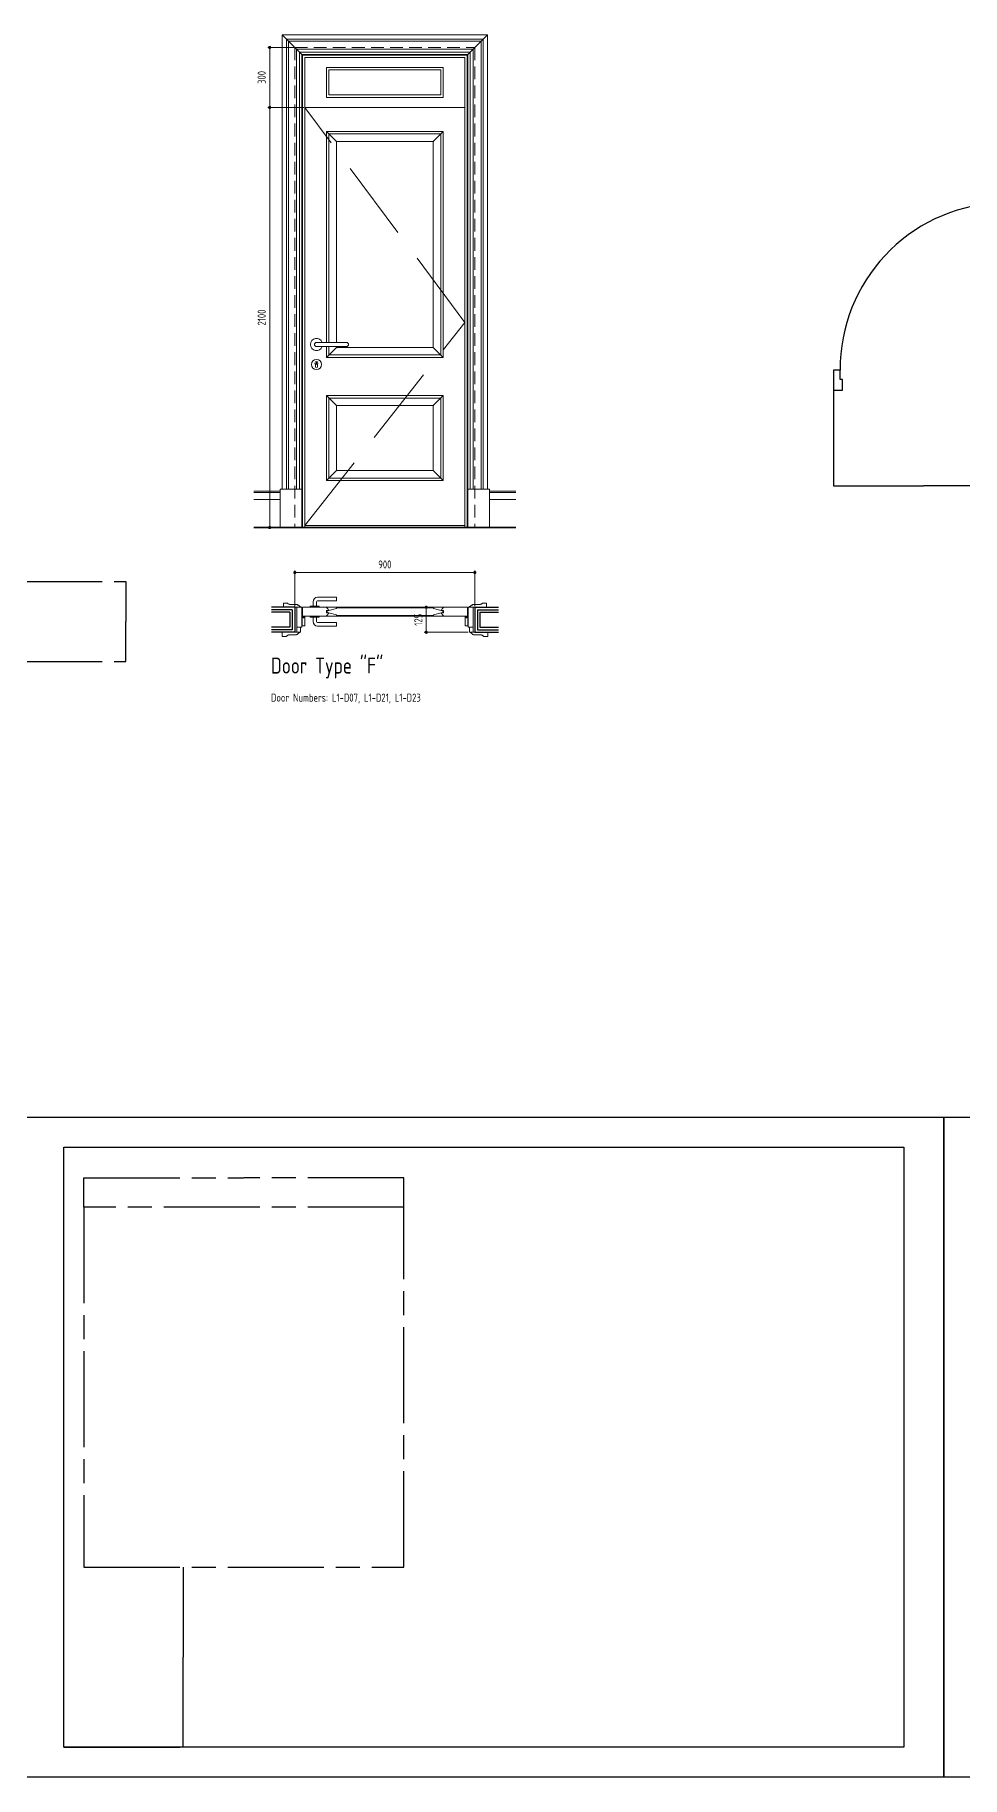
# Model space of a CAD drawing. Header units: inches. Extents: x 5 to 80005, y 6 to 60006.
# Drawn here: x 26306 to 30942, y 17902 to 26612 of the extents above; entities that cross this region are included whole.
import ezdxf

# ---------------------------------------------------------------- set-up
doc = ezdxf.new("R2010")
doc.units = ezdxf.units.IN
doc.header["$MEASUREMENT"] = 0
for name, pattern in [('ACAD_ISO08W100', [36, 24, -3, 6, -3]), ('DASHED', [70, 50, -20]), ('HIDDEN', [9.525, 6.35, -3.175])]:
    doc.linetypes.add(name, pattern=pattern)
for name, color, linetype, lineweight in [('0_20mm_Line_Weight', 3, 'Continuous', 20), ('0_35mm_Line_Weight', 4, 'Continuous', 35), ('Dimensions_Levels', 30, 'Continuous', 18), ('Doors', 250, 'Continuous', 20), ('Partition_Framed', 4, 'Continuous', 25), ('Text_English', 169, 'Continuous', 25), ('Window_Pivot_Lines', 91, 'Continuous', 9)]:
    doc.layers.add(name, color=color, linetype=linetype, lineweight=lineweight)
doc.layers.add('freecads.com', color=7, linetype='Continuous')
doc.styles.add('0020_Notes', font='romans.shx', dxfattribs={"width": 0.75, "height": 40})
doc.styles.add('0020_Titles', font='romans.shx', dxfattribs={"width": 0.75, "height": 80})
doc.styles.get("Standard").update_dxf_attribs({"font": 'arial.ttf'})
doc.dimstyles.new('dim 20_dwgmodels.com', dxfattribs={"dimtxt": 40, "dimasz": 16, "dimexe": 10, "dimexo": 5, "dimgap": 20, "dimtad": 1, "dimdec": 0, "dimdsep": 46, "dimtxsty": '0020_Notes', "dimblk": 'DOT', "dimcen": 2.5, "dimclrd": 4, "dimclre": 4, "dimclrt": 90, "dimadec": 0, "dimazin": 0, "dimtfac": 1, "dimtdec": 0, "dimtmove": 0, "dimatfit": 3, "dimldrblk": 'DOT', "dimfxl": 1, "dimtolj": 1, "dimlwd": 18, "dimlwe": 18, "dimarcsym": 0})
doc.dimstyles.get("Standard").update_dxf_attribs({"dimtxt": 0.18, "dimasz": 0.18, "dimexe": 0.18, "dimexo": 0.0625, "dimgap": 0.09, "dimtad": 0, "dimtih": 1, "dimtoh": 1, "dimdec": 4, "dimzin": 0, "dimdsep": 46, "dimtxsty": 'Standard', "dimcen": 0.09, "dimadec": 0, "dimazin": 0, "dimtfac": 1, "dimtdec": 4, "dimtofl": 0, "dimtmove": 0, "dimatfit": 3, "dimfxl": 1, "dimtolj": 1, "dimtzin": 0, "dimarcsym": 0})

# ---------------------------------------------------------------- blocks, each defined once
blk = doc.blocks.new('_Dot')
at = {"color": 0, "lineweight": -2}
blk.add_line((-0.5, 0), (-1, 0), dxfattribs=at)
at = {"color": 0, "const_width": 0.5}
blk.add_lwpolyline([(-0.25, 0, 1), (0.25, 0, 1)], format="xyb", close=True, dxfattribs=at)
blk = doc.blocks.new('*D69')
at = {"layer": 'Dimensions_Levels', "color": 4, "lineweight": 18, "transparency": 16777216}
for p, q in [((28464.3, 23750.2), (28253.1, 23750.2)), ((28263.1, 23734.2), (28263.1, 23641.2)), ((28473.3, 23625.2), (28253.1, 23625.2))]:
    blk.add_line(p, q, dxfattribs=at)
at = {"layer": 'Dimensions_Levels', "color": 4, "lineweight": 18, "transparency": 16777216, "xscale": 16, "yscale": 16, "zscale": 16}
for p, rotation in [((28263.1, 23750.2), 90), ((28263.1, 23625.2), 270)]:
    blk.add_blockref('_Dot', p, dxfattribs=dict(at, rotation=rotation))
at = {"layer": 'Dimensions_Levels', "color": 90, "transparency": 16777216, "insert": (28223.1, 23687.7), "char_height": 40, "attachment_point": 5, "rotation": 90, "style": '0020_Notes'}
blk.add_mtext('\\A1;125', dxfattribs=at)
blk = doc.blocks.new('*D70')
at = {"layer": 'Dimensions_Levels', "color": 4, "lineweight": 18, "transparency": 16777216}
for p, q in [((27605.8, 23755.2), (27605.8, 23934.3)), ((27621.8, 23924.3), (28489.8, 23924.3)), ((28505.8, 23755.2), (28505.8, 23934.3))]:
    blk.add_line(p, q, dxfattribs=at)
at = {"layer": 'Dimensions_Levels', "color": 4, "lineweight": 18, "transparency": 16777216, "xscale": 16, "yscale": 16, "zscale": 16, "rotation": 180}
blk.add_blockref('_Dot', (27605.8, 23924.3), dxfattribs=at)
at = {"layer": 'Dimensions_Levels', "color": 4, "lineweight": 18, "transparency": 16777216, "xscale": 16, "yscale": 16, "zscale": 16}
blk.add_blockref('_Dot', (28505.8, 23924.3), dxfattribs=at)
at = {"layer": 'Dimensions_Levels', "color": 90, "transparency": 16777216, "insert": (28055.8, 23964.3), "char_height": 40, "attachment_point": 5, "style": '0020_Notes'}
blk.add_mtext('\\A1;900', dxfattribs=at)
blk = doc.blocks.new('*D71')
at = {"layer": 'Dimensions_Levels', "color": 4, "lineweight": 18, "transparency": 16777216}
for p, q in [((27650.5, 26248.8), (27470.1, 26248.8)), ((27480.1, 24164.8), (27480.1, 26232.8)), ((27527.8, 24148.8), (27470.1, 24148.8))]:
    blk.add_line(p, q, dxfattribs=at)
at = {"layer": 'Dimensions_Levels', "color": 4, "lineweight": 18, "transparency": 16777216, "xscale": 16, "yscale": 16, "zscale": 16}
for p, rotation in [((27480.1, 26248.8), 90), ((27480.1, 24148.8), 270)]:
    blk.add_blockref('_Dot', p, dxfattribs=dict(at, rotation=rotation))
at = {"layer": 'Dimensions_Levels', "color": 90, "transparency": 16777216, "insert": (27440.1, 25198.8), "char_height": 40, "attachment_point": 5, "rotation": 90, "style": '0020_Notes'}
blk.add_mtext('\\A1;2100', dxfattribs=at)
blk = doc.blocks.new('Door_Arch')
at = {"layer": 'Doors'}
for p, q in [((-64, 20.6), (-86, 20.6)), ((-86, 20.6), (-86, 0)), ((0, 0), (-86, 0)), ((-64, 17.5), (-64, 20.6)), ((-55, 13.5), (-55, 15.1)), ((-15, 13.5), (-55, 13.5)), ((-15, 11.1), (-15, 13.5)), ((0, 0), (0, 3.2))]:
    blk.add_line(p, q, dxfattribs=at)
blk.add_lwpolyline([(-64, 17.5, 0.073464), (-64, 18.3, 0.073464)], format="xyb", dxfattribs=at)
for centre, radius, start, end in [((-62.4, 14.3), 3.54, 33.549, 117.2539), ((-56, 20.3), 5.33, 229.41856, 280.58852), ((-13.3, 5.4), 6.01, 17.25309, 106.79373), ((-1.5, 9.4), 6.44, 200.77278, 283.85855)]:
    blk.add_arc(centre, radius, start, end, dxfattribs=at)
blk = doc.blocks.new('*D72')
at = {"layer": 'Dimensions_Levels', "color": 4, "lineweight": 18, "transparency": 16777216}
for p, q in [((27600.8, 26548.8), (27470.1, 26548.8)), ((27480.1, 26532.8), (27480.1, 26264.8)), ((27600.8, 26248.8), (27470.1, 26248.8))]:
    blk.add_line(p, q, dxfattribs=at)
at = {"layer": 'Dimensions_Levels', "color": 4, "lineweight": 18, "transparency": 16777216, "xscale": 16, "yscale": 16, "zscale": 16}
for p, rotation in [((27480.1, 26548.8), 90), ((27480.1, 26248.8), 270)]:
    blk.add_blockref('_Dot', p, dxfattribs=dict(at, rotation=rotation))
at = {"layer": 'Dimensions_Levels', "color": 90, "transparency": 16777216, "insert": (27440.1, 26398.8), "char_height": 40, "attachment_point": 5, "rotation": 90, "style": '0020_Notes'}
blk.add_mtext('\\A1;300', dxfattribs=at)
blk = doc.blocks.new('*D87')
at = {"color": 0, "linetype": 'ACAD_ISO08W100', "lineweight": -2, "ltscale": 20, "transparency": 16777216}
for p, q in [((30298.8, 24835.2), (30298.8, 24356.6)), ((31198.8, 24835.2), (31198.8, 24356.6)), ((30299, 24356.8), (30748.2, 24356.8)), ((31198.6, 24356.8), (30749.4, 24356.8))]:
    blk.add_line(p, q, dxfattribs=at)
at = {"color": 0, "linetype": 'ACAD_ISO08W100', "ltscale": 20, "transparency": 16777216}
for points in [[(30299, 24356.8), (30299, 24356.8), (30298.8, 24356.8)], [(31198.6, 24356.8), (31198.6, 24356.8), (31198.8, 24356.8)]]:
    blk.add_solid(points, dxfattribs=at)
at = {"color": 0, "linetype": 'ACAD_ISO08W100', "ltscale": 20, "transparency": 16777216, "insert": (30748.8, 24356.8), "char_height": 0.18, "attachment_point": 5}
blk.add_mtext('\\A1;900.0000', dxfattribs=at)
blk = doc.blocks.new('*D93')
at = {"color": 0, "linetype": 'ACAD_ISO08W100', "lineweight": -2, "ltscale": 20, "transparency": 16777216}
for p, q in [((26550.4, 18951.8), (27048.5, 18951.8)), ((27048.3, 18951.6), (27048.3, 18502)), ((27048.3, 18052), (27048.3, 18501.6)), ((26550.4, 18051.8), (27048.5, 18051.8))]:
    blk.add_line(p, q, dxfattribs=at)
at = {"color": 0, "linetype": 'ACAD_ISO08W100', "ltscale": 20, "transparency": 16777216}
for points in [[(27048.3, 18951.6), (27048.3, 18951.6), (27048.3, 18951.8)], [(27048.3, 18052), (27048.3, 18052), (27048.3, 18051.8)]]:
    blk.add_solid(points, dxfattribs=at)
at = {"color": 0, "linetype": 'ACAD_ISO08W100', "ltscale": 20, "transparency": 16777216, "insert": (27048.3, 18501.8), "char_height": 0.18, "attachment_point": 5}
blk.add_mtext('\\A1;900.0000', dxfattribs=at)
blk = doc.blocks.new('*D99')
at = {"color": 0, "linetype": 'ACAD_ISO08W100', "lineweight": -2, "ltscale": 20, "transparency": 16777216}
for p, q in [((26550.3, 20751.9), (26550.3, 20898)), ((26550.5, 20897.8), (27349.6, 20897.8)), ((28150.1, 20897.8), (27351, 20897.8)), ((28150.3, 20751.9), (28150.3, 20898))]:
    blk.add_line(p, q, dxfattribs=at)
at = {"color": 0, "linetype": 'ACAD_ISO08W100', "ltscale": 20, "transparency": 16777216}
for points in [[(26550.5, 20897.8), (26550.5, 20897.8), (26550.3, 20897.8)], [(28150.1, 20897.8), (28150.1, 20897.8), (28150.3, 20897.8)]]:
    blk.add_solid(points, dxfattribs=at)
at = {"color": 0, "linetype": 'ACAD_ISO08W100', "ltscale": 20, "transparency": 16777216, "insert": (27350.3, 20897.8), "char_height": 0.18, "attachment_point": 5}
blk.add_mtext('\\A1;1600.0000', dxfattribs=at)
blk = doc.blocks.new('*D113')
at = {"color": 0, "linetype": 'ACAD_ISO08W100', "lineweight": -2, "ltscale": 20, "transparency": 16777216}
for p, q in [((26161.9, 23879.3), (26761, 23879.3)), ((26760.8, 23879.1), (26760.8, 23679.5)), ((26760.8, 23479.5), (26760.8, 23679.1)), ((26161.9, 23479.3), (26761, 23479.3))]:
    blk.add_line(p, q, dxfattribs=at)
at = {"color": 0, "linetype": 'ACAD_ISO08W100', "ltscale": 20, "transparency": 16777216}
for points in [[(26760.8, 23879.1), (26760.8, 23879.1), (26760.8, 23879.3)], [(26760.8, 23479.5), (26760.8, 23479.5), (26760.8, 23479.3)]]:
    blk.add_solid(points, dxfattribs=at)
at = {"color": 0, "linetype": 'ACAD_ISO08W100', "ltscale": 20, "transparency": 16777216, "insert": (26760.8, 23679.3), "char_height": 0.18, "attachment_point": 5}
blk.add_mtext('\\A1;400.0000', dxfattribs=at)

msp = doc.modelspace()

# ---------------------------------------------------------------- linework, layer by layer
at = {"color": 7, "ltscale": 20}
for p, q in [((26050.29238, 21201.79966), (30850.29238, 21201.79966)), ((30850.29238, 21201.79966), (30850.29238, 17901.79966)), ((30850.29238, 17901.79966), (30850.29238, 21201.79966)), ((30850.29238, 21201.79966), (35650.29238, 21201.79966)), ((26450.29238, 18051.79966), (26450.29238, 21051.79966)), ((26450.29238, 21051.79966), (30650.29238, 21051.79966)), ((30650.29238, 21051.79966), (30650.29238, 18051.79966)), ((30650.29238, 18051.79966), (26450.29238, 18051.79966)), ((30850.29238, 17901.79966), (26050.29238, 17901.79966)), ((30850.29238, 17901.79966), (26050.29238, 17901.79966)), ((30850.29238, 17901.79966), (30744.29238, 17901.79966)), ((35650.29238, 17901.79966), (30850.29238, 17901.79966))]:
    msp.add_line(p, q, dxfattribs=at)
at = {"color": 7, "linetype": 'ACAD_ISO08W100', "ltscale": 20}
for p, q in [((28150.29238, 20751.79966), (26550.29238, 20751.79966)), ((26550.29238, 20751.79966), (26550.29238, 18951.79966)), ((28150.29238, 18951.79966), (28150.29238, 20751.79966)), ((26550.29238, 18951.79966), (28150.29238, 18951.79966)), ((26450.29238, 18051.79966), (26550.29238, 18051.79966))]:
    msp.add_line(p, q, dxfattribs=at)
at = {"layer": '0_20mm_Line_Weight', "linetype": 'HIDDEN', "ltscale": 10}
for p, q in [((27605.8119, 26548.81918), (28505.8119, 26548.81918)), ((27605.8119, 26548.81918), (27605.8119, 24148.81918)), ((28505.8119, 26548.81918), (28505.8119, 24148.81918))]:
    msp.add_line(p, q, dxfattribs=at)
at = {"layer": '0_35mm_Line_Weight'}
msp.add_line((27400.13818, 24148.81918), (28711.48563, 24148.81918), dxfattribs=at)
at = {"layer": 'Doors', "color": 7}
for p, q in [((27542.83143, 26611.79966), (28568.79238, 26611.79966)), ((27542.83143, 26611.79966), (27542.83143, 24339.79418)), ((27640.8119, 26513.81918), (27542.83143, 26611.79966)), ((27564.77464, 26589.85645), (28546.84917, 26589.85645)), ((27564.77464, 26589.85645), (27564.77464, 24339.79418)), ((27573.79175, 26580.83934), (28537.83206, 26580.83934)), ((27573.79175, 26580.83934), (27573.79175, 24339.79418)), ((28470.8119, 26513.81918), (28568.79238, 26611.79966)), ((28537.83206, 26580.83934), (28537.83206, 24339.79418)), ((28546.84917, 26589.85645), (28546.84917, 24339.79418)), ((28568.79238, 26611.79966), (28568.79238, 24339.79418)), ((27613.77405, 26540.85703), (28497.84976, 26540.85703)), ((27613.77405, 26540.85703), (27613.77405, 24339.79418)), ((27628.8119, 26525.81918), (28482.8119, 26525.81918)), ((27628.8119, 26525.81918), (27628.8119, 24339.79418)), ((27640.8119, 26513.81918), (28470.8119, 26513.81918)), ((27640.8119, 26513.81918), (27640.8119, 24148.81918)), ((27643.8119, 26510.81918), (28467.8119, 26510.81918)), ((27643.8119, 26510.81918), (27643.8119, 24148.81918)), ((27655.49767, 26499.13342), (28456.12614, 26499.13342)), ((27655.49767, 26499.13342), (27655.49767, 24148.81918)), ((28456.12614, 26499.13342), (28456.12614, 24148.81918)), ((28467.8119, 26510.81918), (28467.8119, 24148.81918)), ((28470.8119, 26513.81918), (28470.8119, 24148.81918)), ((28482.8119, 26525.81918), (28482.8119, 24339.79418)), ((28497.84976, 26540.85703), (28497.84976, 24339.79418)), ((28347.8119, 26449.13342), (27763.8119, 26449.13342)), ((27763.8119, 26449.13342), (27763.8119, 26298.81918)), ((28335.3119, 26436.63342), (27776.3119, 26436.63342)), ((27776.3119, 26436.63342), (27776.3119, 26311.31918)), ((28335.3119, 26436.63342), (28335.3119, 26311.31918)), ((28347.8119, 26449.13342), (28347.8119, 26298.81918)), ((28335.3119, 26311.31918), (27776.3119, 26311.31918)), ((27655.49767, 26248.81918), (28456.12614, 26248.81918)), ((28347.8119, 26298.81918), (27763.8119, 26298.81918)), ((27763.8119, 26128.81918), (27763.8119, 25073.81918)), ((28347.8119, 26128.81918), (27763.8119, 26128.81918)), ((27813.8119, 26078.81918), (27763.8119, 26128.81918)), ((27776.3119, 26116.31918), (27776.3119, 25073.81918)), ((28335.3119, 26116.31918), (27776.3119, 26116.31918)), ((27813.8119, 26078.81918), (27813.8119, 25073.81918)), ((28297.8119, 26078.81918), (27813.8119, 26078.81918)), ((28297.8119, 26078.81918), (28347.8119, 26128.81918)), ((28297.8119, 26078.81918), (28297.8119, 25048.81918)), ((28335.3119, 26116.31918), (28335.3119, 25011.31918)), ((28347.8119, 26128.81918), (28347.8119, 24998.81918)), ((27714.14676, 25073.81918), (27864.14676, 25073.81918)), ((27714.14676, 25053.81918), (27864.14676, 25053.81918)), ((27763.8119, 25053.81918), (27763.8119, 24998.81918)), ((27763.8119, 24998.81918), (27813.8119, 25048.81918)), ((28347.8119, 24998.81918), (27763.8119, 24998.81918)), ((27776.3119, 25053.81918), (27776.3119, 25011.31918)), ((28335.3119, 25011.31918), (27776.3119, 25011.31918)), ((27813.8119, 25053.81918), (27813.8119, 25048.81918)), ((28297.8119, 25048.81918), (27813.8119, 25048.81918)), ((28297.8119, 25048.81918), (28347.8119, 24998.81918)), ((27709.14676, 24965.66737), (27709.14676, 24951.75754)), ((27713.54676, 24975.90955), (27713.54676, 24966.60552)), ((27713.54676, 24975.90955), (27714.74676, 24975.90955)), ((27713.54676, 24966.60552), (27714.74676, 24966.60552)), ((27714.74676, 24966.60552), (27714.74676, 24975.90955)), ((27719.14676, 24965.66737), (27719.14676, 24951.75754)), ((28347.8119, 24808.81918), (27763.8119, 24808.81918)), ((27763.8119, 24808.81918), (27763.8119, 24383.81918)), ((27813.8119, 24758.81918), (27763.8119, 24808.81918)), ((28335.3119, 24796.31918), (27776.3119, 24796.31918)), ((27776.3119, 24796.31918), (27776.3119, 24396.31918)), ((28297.8119, 24758.81918), (27813.8119, 24758.81918)), ((27813.8119, 24758.81918), (27813.8119, 24433.81918)), ((28297.8119, 24758.81918), (28347.8119, 24808.81918)), ((28297.8119, 24758.81918), (28297.8119, 24433.81918)), ((28335.3119, 24796.31918), (28335.3119, 24396.31918)), ((28347.8119, 24808.81918), (28347.8119, 24383.81918)), ((27813.8119, 24433.81918), (27763.8119, 24383.81918)), ((28335.3119, 24396.31918), (27776.3119, 24396.31918)), ((28297.8119, 24433.81918), (27813.8119, 24433.81918)), ((28347.8119, 24383.81918), (28297.8119, 24433.81918)), ((27400.13818, 24329.79418), (27532.83143, 24329.79418)), ((27400.13818, 24323.44418), (27532.83143, 24323.44418)), ((27532.83143, 24339.79418), (27640.8119, 24339.79418)), ((27532.83143, 24339.79418), (27532.83143, 24148.81918)), ((28347.8119, 24383.81918), (27763.8119, 24383.81918)), ((28578.79238, 24339.79418), (28470.8119, 24339.79418)), ((28578.79238, 24339.79418), (28578.79238, 24148.81918)), ((28711.48563, 24329.79418), (28578.79238, 24329.79418)), ((28711.48563, 24323.44418), (28578.79238, 24323.44418)), ((27400.13818, 24288.51918), (27532.83143, 24288.51918)), ((28711.48563, 24288.51918), (28578.79238, 24288.51918)), ((27655.49767, 24158.81918), (28456.12614, 24158.81918)), ((27615.8119, 23650.1716), (27615.8119, 23750.1716)), ((27615.8119, 23750.1716), (27640.8119, 23750.1716)), ((27640.8119, 23650.1716), (27640.8119, 23750.1716)), ((27641.8119, 23701.81605), (27641.8119, 23658.81605)), ((27642.8119, 23702.81605), (27646.71357, 23702.81605)), ((27643.8119, 23750.1716), (27763.8119, 23750.1716)), ((27643.8119, 23706.1716), (27643.8119, 23750.1716)), ((27643.8119, 23706.1716), (27763.8119, 23706.1716)), ((27646.71357, 23702.81605), (27646.71357, 23697.38361)), ((27646.71357, 23697.38361), (27650.596, 23697.38361)), ((27650.596, 23702.81605), (27650.596, 23697.38361)), ((27650.596, 23702.81605), (27654.49767, 23702.81605)), ((27654.49767, 23702.81605), (27655.49767, 23701.81605)), ((27655.49767, 23701.81605), (27655.49767, 23658.81605)), ((27763.8119, 23750.1716), (27763.8119, 23747.1716)), ((27763.8119, 23706.1716), (27763.8119, 23709.1716)), ((27776.3119, 23734.4216), (27813.8119, 23744.1716)), ((27776.3119, 23734.4216), (27776.3119, 23737.4216)), ((27776.3119, 23721.9216), (27776.3119, 23718.9216)), ((27776.3119, 23721.9216), (27813.8119, 23712.1716)), ((27813.8119, 23747.1716), (28299.3119, 23747.1716)), ((27813.8119, 23744.1716), (27813.8119, 23747.1716)), ((27813.8119, 23709.1716), (27813.8119, 23712.1716)), ((27813.8119, 23709.1716), (28299.3119, 23709.1716)), ((28336.8119, 23734.4216), (28299.3119, 23744.1716)), ((28336.8119, 23721.9216), (28299.3119, 23712.1716)), ((28336.8119, 23734.4216), (28336.8119, 23737.4216)), ((28336.8119, 23721.9216), (28336.8119, 23718.9216)), ((28469.3119, 23750.1716), (28349.3119, 23750.1716)), ((28349.3119, 23706.1716), (28349.3119, 23709.1716)), ((28469.3119, 23706.1716), (28349.3119, 23706.1716)), ((28457.62614, 23701.81605), (28457.62614, 23658.81605)), ((28462.52781, 23702.81605), (28458.62614, 23702.81605)), ((28462.52781, 23702.81605), (28462.52781, 23697.38361)), ((28466.41023, 23697.38361), (28462.52781, 23697.38361)), ((28466.41023, 23702.81605), (28466.41023, 23697.38361)), ((28470.3119, 23702.81605), (28466.41023, 23702.81605)), ((28469.3119, 23706.1716), (28469.3119, 23750.1716)), ((28471.3119, 23701.81605), (28471.3119, 23658.81605)), ((28497.3119, 23750.1716), (28472.3119, 23750.1716)), ((28472.3119, 23650.1716), (28472.3119, 23750.1716)), ((28497.3119, 23650.1716), (28497.3119, 23750.1716)), ((27615.8119, 23650.1716), (27640.8119, 23650.1716)), ((27615.8119, 23650.1716), (27615.8119, 23625.1716)), ((27628.8119, 23625.1716), (27634.8119, 23625.1716)), ((27634.8119, 23650.1716), (27634.8119, 23625.1716)), ((27641.8119, 23658.81605), (27642.8119, 23657.81605)), ((27654.49767, 23657.81605), (27642.796, 23657.81605)), ((27655.49767, 23658.81605), (27654.49767, 23657.81605)), ((28458.62614, 23657.81605), (28470.32781, 23657.81605)), ((28471.3119, 23658.81605), (28470.3119, 23657.81605)), ((28497.3119, 23650.1716), (28472.3119, 23650.1716)), ((28478.3119, 23650.1716), (28478.3119, 23625.1716)), ((28484.3119, 23625.1716), (28478.3119, 23625.1716)), ((28497.3119, 23650.1716), (28497.3119, 23625.1716))]:
    msp.add_line(p, q, dxfattribs=at)
at = {"layer": 'Doors', "color": 7, "linetype": 'Continuous'}
for p, q in [((27719.79384, 23800.1716), (27814.79384, 23800.1716)), ((27719.79384, 23782.1716), (27814.79384, 23782.1716)), ((27814.79384, 23782.1716), (27814.79384, 23800.1716)), ((27683.29384, 23756.1716), (27683.29384, 23750.1716)), ((27728.29384, 23756.1716), (27683.29384, 23756.1716)), ((27683.29384, 23700.1716), (27683.29384, 23706.1716)), ((27728.29384, 23700.1716), (27683.29384, 23700.1716)), ((27696.79384, 23756.1716), (27696.79384, 23777.1716)), ((27696.79384, 23700.1716), (27696.79384, 23679.1716)), ((27714.79384, 23756.1716), (27714.79384, 23777.1716)), ((27714.79384, 23700.1716), (27714.79384, 23679.1716)), ((27728.29384, 23750.1716), (27728.29384, 23756.1716)), ((27728.29384, 23706.1716), (27728.29384, 23700.1716)), ((27763.8119, 23750.1716), (28349.3119, 23750.1716)), ((27763.8119, 23734.4216), (27763.8119, 23721.9216)), ((27776.3119, 23734.4216), (27763.8119, 23734.4216)), ((27776.3119, 23721.9216), (27763.8119, 23721.9216)), ((27763.8119, 23706.1716), (28349.3119, 23706.1716)), ((27766.8119, 23734.4216), (27766.8119, 23721.9216)), ((28336.8119, 23734.4216), (28349.3119, 23734.4216)), ((28336.8119, 23721.9216), (28349.3119, 23721.9216)), ((28346.3119, 23734.4216), (28346.3119, 23721.9216)), ((28349.3119, 23734.4216), (28349.3119, 23721.9216)), ((27719.79384, 23674.1716), (27814.79384, 23674.1716)), ((27719.79384, 23656.1716), (27814.79384, 23656.1716)), ((27814.79384, 23674.1716), (27814.79384, 23656.1716))]:
    msp.add_line(p, q, dxfattribs=at)
at = {"layer": 'Doors', "color": 18, "true_color": 0x000000}
for p, q in [((27642.8119, 23702.81605), (27641.8119, 23701.81605)), ((28299.3119, 23744.1716), (28299.3119, 23747.1716)), ((28299.3119, 23709.1716), (28299.3119, 23712.1716)), ((28349.3119, 23750.1716), (28349.3119, 23747.1716)), ((28458.62614, 23702.81605), (28457.62614, 23701.81605)), ((28470.3119, 23702.81605), (28471.3119, 23701.81605)), ((28457.62614, 23658.81605), (28458.62614, 23657.81605))]:
    msp.add_line(p, q, dxfattribs=at)
at = {"layer": 'Doors', "color": 7}
for centre, radius in [((27714.14676, 24963.81918), 25), ((27714.14676, 24971.25754), 7.5)]:
    msp.add_circle(centre, radius, dxfattribs=at)
for centre, radius, start, end in [((27714.14676, 25063.81918), 30, 19.471220633, 340.528779367), ((27714.14676, 25063.81918), 10, 90, 270), ((27864.14676, 25063.81918), 10, 270, 90), ((27714.14676, 24951.75754), 5, 180, 0), ((27763.8119, 23740.72769), 6.44391, 14.091538252, 90), ((27763.8119, 23715.61551), 6.44391, 270, 345.908461748), ((27776.3119, 23743.86551), 6.44391, 194.091538252, 270), ((27776.3119, 23712.47769), 6.44391, 90, 165.908461748), ((28336.8119, 23743.86551), 6.44391, 270, 345.908461748), ((28336.8119, 23712.47769), 6.44391, 14.091538252, 90), ((28349.3119, 23740.72769), 6.44391, 90, 165.908461748), ((28349.3119, 23715.61551), 6.44391, 194.091538252, 270)]:
    msp.add_arc(centre, radius, start, end, dxfattribs=at)
at = {"layer": 'Doors', "color": 7, "linetype": 'Continuous'}
for centre, radius, start, end in [((27719.79384, 23777.1716), 23, 90, 180), ((27719.79384, 23777.1716), 5, 90, 180), ((27648.82051, 23699.72459), 6.06018, 30.672292209, 149.327707791), ((28464.3033, 23699.72459), 6.06018, 30.672292209, 149.327707791), ((27719.79384, 23679.1716), 23, 180, 270), ((27719.79384, 23679.1716), 5, 180, 270)]:
    msp.add_arc(centre, radius, start, end, dxfattribs=at)
at = {"layer": 'freecads.com'}
for p, q in [((30331.79238, 24935.29966), (30298.79238, 24935.29966)), ((30298.79238, 24935.29966), (30298.79238, 24835.29966)), ((30331.79238, 24888.29966), (30331.79238, 24935.29966)), ((30298.79238, 24835.29966), (30343.79238, 24835.29966)), ((30343.79238, 24888.29966), (30331.79238, 24888.29966)), ((30343.79238, 24835.29966), (30343.79238, 24888.29966))]:
    msp.add_line(p, q, dxfattribs=at)
msp.add_arc((31164.79238, 24939.65298), 833.01138, 93.396586374, 180.29943685, dxfattribs=at)
at = {"layer": 'Partition_Framed'}
for p, q in [((27605.8119, 23750.1716), (27489.8267, 23750.1716)), ((27580.8119, 23725.1716), (27489.8267, 23725.1716)), ((27580.8119, 23725.1716), (27580.8119, 23650.1716)), ((27605.8119, 23750.1716), (27605.8119, 23625.1716)), ((28505.8119, 23750.1716), (28623.29711, 23750.1716)), ((28505.8119, 23750.1716), (28505.8119, 23625.1716)), ((28530.8119, 23725.1716), (28623.29711, 23725.1716)), ((28530.8119, 23725.1716), (28530.8119, 23650.1716)), ((27580.8119, 23650.1716), (27489.8267, 23650.1716)), ((27605.8119, 23625.1716), (27489.8267, 23625.1716)), ((28505.8119, 23625.1716), (28623.29711, 23625.1716)), ((28530.8119, 23650.1716), (28623.29711, 23650.1716))]:
    msp.add_line(p, q, dxfattribs=at)
at = {"layer": 'Partition_Framed', "color": 8}
for p, q in [((27593.3119, 23737.6716), (27489.8267, 23737.6716)), ((27593.3119, 23737.6716), (27593.3119, 23637.6716)), ((28518.3119, 23737.6716), (28623.29711, 23737.6716)), ((28518.3119, 23737.6716), (28518.3119, 23637.6716)), ((27593.3119, 23637.6716), (27489.8267, 23637.6716)), ((28518.3119, 23637.6716), (28623.29711, 23637.6716))]:
    msp.add_line(p, q, dxfattribs=at)
at = {"layer": 'Window_Pivot_Lines', "color": 9, "linetype": 'DASHED', "ltscale": 8}
for p, q in [((28456.12614, 25173.9763), (27655.49767, 26248.81918)), ((27655.49767, 24158.81918), (28456.12614, 25173.9763))]:
    msp.add_line(p, q, dxfattribs=at)

# ---------------------------------------------------------------- block references
at = {"layer": 'Doors', "color": 7}
msp.add_blockref('Door_Arch', (27634.8119, 23750.1716), dxfattribs=at)
at = {"layer": 'Doors', "color": 7, "xscale": -1}
msp.add_blockref('Door_Arch', (28478.3119, 23750.1716), dxfattribs=at)
at = {"layer": 'Doors', "color": 7, "xscale": -1, "rotation": 180}
msp.add_blockref('Door_Arch', (27628.8119, 23625.1716), dxfattribs=at)
at = {"layer": 'Doors', "color": 7, "rotation": 180}
msp.add_blockref('Door_Arch', (28484.3119, 23625.1716), dxfattribs=at)

# ---------------------------------------------------------------- texts
at = {"layer": 'Text_English', "attachment_point": 1}
for s, insert, char_height, width, style in [('Door Type "F"', (27486.63115, 23498.80565), 80, 1177.2107, '0020_Titles'), ('Door Numbers: L1-D07, L1-D21, L1-D23', (27486.63115, 23318.46899), 40, 1270.8892, '0020_Notes')]:
    msp.add_mtext(s, dxfattribs=dict(at, insert=insert, char_height=char_height, width=width, style=style))

# ---------------------------------------------------------------- dimensions: what is measured, and where the dimension line sits
at = {"color": 7, "linetype": 'ACAD_ISO08W100', "ltscale": 20}
for base, p1, p2, picture, middle in [((31198.79238, 24356.79966), (30298.79238, 24835.29966), (31198.79238, 24835.29966), '*D87', (30748.79238, 24356.79966)), ((28150.29238, 20897.79966), (26550.29238, 20751.79966), (28150.29238, 20751.79966), '*D99', (27350.29238, 20897.79966))]:
    dim = msp.add_linear_dim(base=base, p1=p1, p2=p2, dimstyle='Standard', dxfattribs=at)
    dim.commit()
    dim.dimension.update_dxf_attribs({"geometry": picture, "text_midpoint": middle})
for base, p1, p2, picture, middle in [((26760.79238, 23479.29966), (26161.79238, 23879.29966), (26161.79238, 23479.29966), '*D113', (26760.79238, 23679.29966)), ((27048.29238, 18051.79966), (26550.29238, 18951.79966), (26550.29238, 18051.79966), '*D93', (27048.29238, 18501.79966))]:
    dim = msp.add_linear_dim(base=base, p1=p1, p2=p2, angle=90, dimstyle='Standard', dxfattribs=at)
    dim.commit()
    dim.dimension.update_dxf_attribs({"geometry": picture, "text_midpoint": middle})
at = {"layer": 'Dimensions_Levels'}
for p1, p2, picture, middle in [((27605.8119, 26548.81918), (27605.8119, 26248.81918), '*D72', (27440.08301, 26398.81918)), ((27532.83143, 24148.81918), (27655.49767, 26248.81918), '*D71', (27440.08301, 25198.81918))]:
    dim = msp.add_linear_dim(base=(27480.08301, 26248.81918), p1=p1, p2=p2, angle=90, dimstyle='dim 20_dwgmodels.com', dxfattribs=at)
    dim.commit()
    dim.dimension.update_dxf_attribs({"geometry": picture, "text_midpoint": middle})
dim = msp.add_linear_dim(base=(28505.8119, 23924.34038), p1=(27605.8119, 23750.1716), p2=(28505.8119, 23750.1716), dimstyle='dim 20_dwgmodels.com', dxfattribs=at)
dim.commit()
dim.dimension.update_dxf_attribs({"geometry": '*D70', "text_midpoint": (28055.8119, 23964.34038)})
at = {"layer": 'Dimensions_Levels', "color": 7}
dim = msp.add_linear_dim(base=(28263.11749, 23625.1716), p1=(28469.3119, 23750.1716), p2=(28478.3119, 23625.1716), angle=90, dimstyle='dim 20_dwgmodels.com', dxfattribs=at)
dim.commit()
dim.dimension.update_dxf_attribs({"geometry": '*D69', "text_midpoint": (28223.11749, 23687.6716)})

doc.saveas('drawing.dxf')
